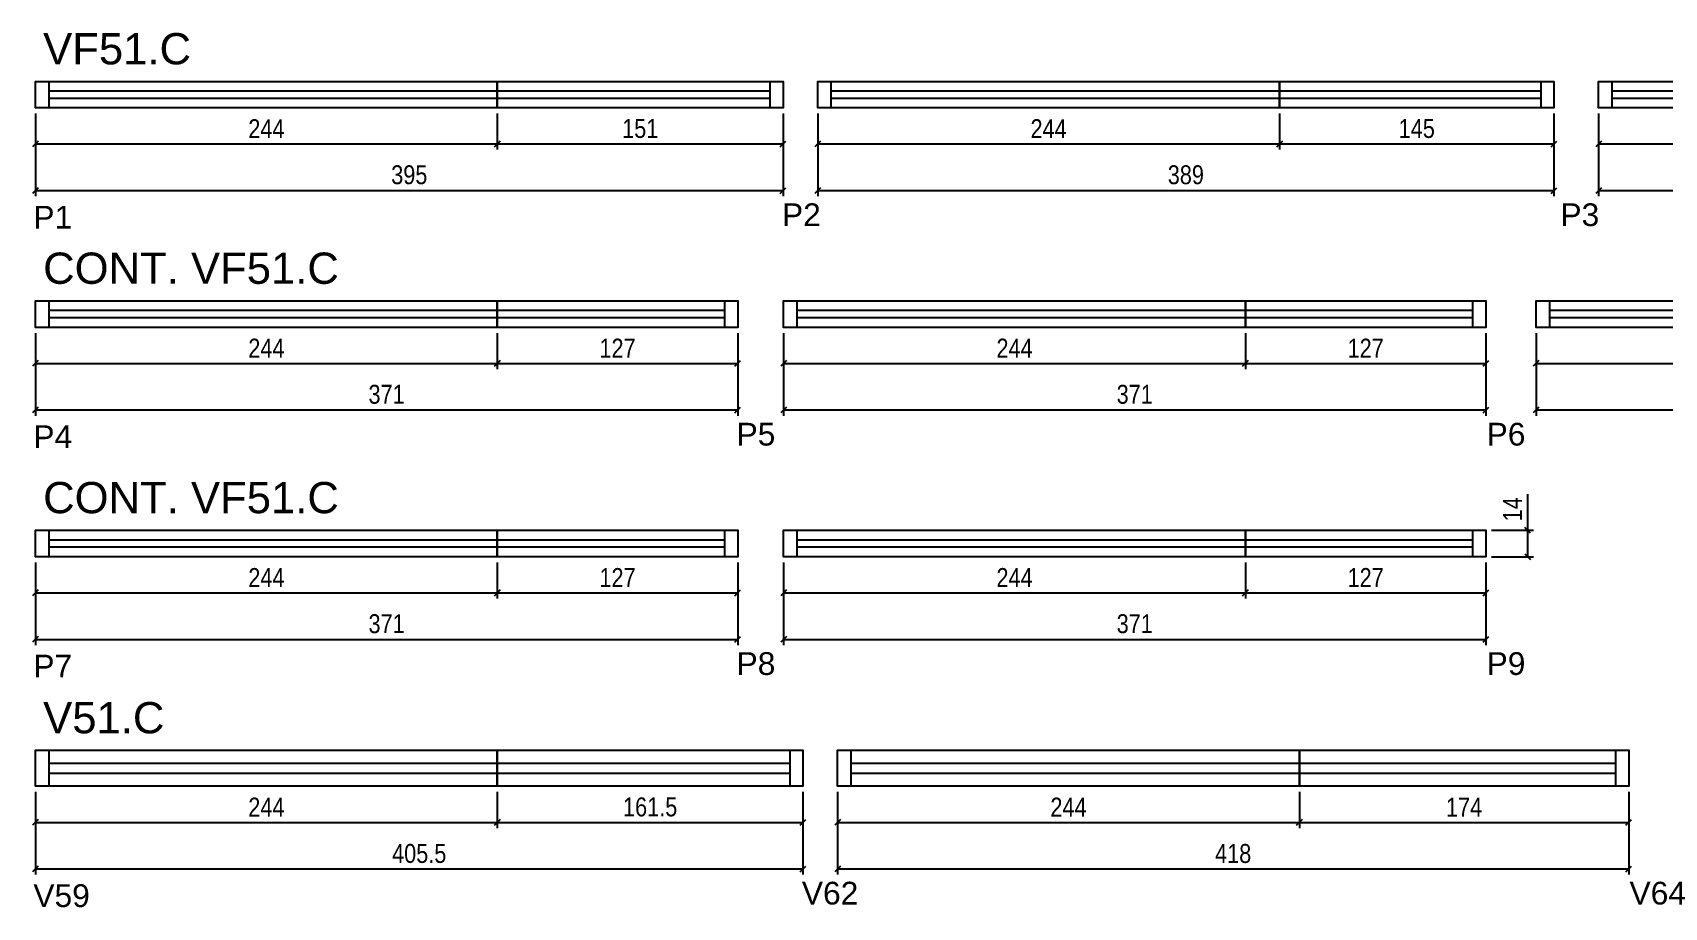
# Model space of a CAD drawing. Header units: millimetres. Extents: x 4052 to 5425, y -1423 to 2493.
# Drawn here: x 4082 to 4944, y 2031 to 2493 of the extents above; entities that cross this region are included whole.
import ezdxf

# ---------------------------------------------------------------- set-up
doc = ezdxf.new("R2010")
doc.units = ezdxf.units.MM
for name, color, linetype in [('5', 5, 'Continuous'), ('COTA', 241, 'Continuous'), ('NOMENCLATURA', 7, 'Continuous'), ('Painéis', 200, 'Continuous'), ('SARR_2.2x7', 40, 'Continuous'), ('SARR_EDITAR', 141, 'Continuous')]:
    doc.layers.add(name, color=color, linetype=linetype)
doc.styles.add('COTA TECNICA', font='techl___.ttf', dxfattribs={"height": 10})
doc.styles.add('COTA TECNICA-50', font='techl___.ttf', dxfattribs={"height": 10})
doc.styles.get("Standard").update_dxf_attribs({"font": 'arial.ttf'})
doc.dimstyles.new('COTA PAINEL-50', dxfattribs={"dimtxt": 10, "dimasz": 3, "dimexe": 3, "dimexo": 3, "dimgap": 3, "dimtad": 1, "dimdec": 1, "dimzin": 12, "dimdsep": 46, "dimtxsty": 'COTA TECNICA-50', "dimblk1": 'OBLIQUE', "dimblk2": 'OBLIQUE', "dimsah": 1, "dimcen": 0.9, "dimclrd": 4, "dimclre": 4, "dimclrt": 240, "dimadec": 1, "dimazin": 3, "dimtfac": 1, "dimtdec": 1, "dimtmove": 0, "dimatfit": 3, "dimfxl": 1, "dimtolj": 1, "dimtzin": 12, "dimarcsym": 0})
doc.dimstyles.new('PAINEL', dxfattribs={"dimtxt": 10, "dimasz": 3, "dimexe": 3, "dimexo": 3, "dimgap": 3, "dimtad": 1, "dimdec": 1, "dimzin": 12, "dimdsep": 46, "dimtxsty": 'COTA TECNICA', "dimblk1": 'OBLIQUE', "dimblk2": 'OBLIQUE', "dimsah": 1, "dimcen": 0.9, "dimclrd": 4, "dimclre": 4, "dimclrt": 240, "dimadec": 1, "dimazin": 3, "dimtfac": 1, "dimtdec": 1, "dimtmove": 0, "dimatfit": 3, "dimfxl": 1, "dimtolj": 1, "dimtzin": 12, "dimarcsym": 0})

# ---------------------------------------------------------------- blocks, each defined once
blk = doc.blocks.new('_Oblique')
at = {"color": 0, "linetype": 'ByBlock', "lineweight": -2}
blk.add_line((-0.5, -0.5), (0.5, 0.5), dxfattribs=at)
blk = doc.blocks.new('*D6')
at = {"layer": 'COTA', "color": 4, "linetype": 'ByBlock', "lineweight": -2, "transparency": 16777216}
for p, q in [((4083.81, 2449.86), (4083.81, 2430.81)), ((4327.81, 2449.86), (4327.81, 2430.81)), ((4083.81, 2433.81), (4327.81, 2433.81))]:
    blk.add_line(p, q, dxfattribs=at)
at = {"layer": 'Defpoints', "color": 0, "linetype": 'ByBlock', "transparency": 16777216}
for p in [(4083.81, 2452.86), (4327.81, 2452.86), (4327.81, 2433.81)]:
    blk.add_point(p, dxfattribs=at)
at = {"layer": 'COTA', "color": 4, "linetype": 'ByBlock', "lineweight": -2, "transparency": 16777216, "xscale": 3, "yscale": 3, "zscale": 3, "rotation": 180}
blk.add_blockref('_Oblique', (4083.81, 2433.81), dxfattribs=at)
at = {"layer": 'COTA', "color": 4, "linetype": 'ByBlock', "lineweight": -2, "transparency": 16777216, "xscale": 3, "yscale": 3, "zscale": 3}
blk.add_blockref('_Oblique', (4327.81, 2433.81), dxfattribs=at)
at = {"layer": 'COTA', "color": 240, "linetype": 'ByBlock', "transparency": 16777216, "insert": (4205.81, 2441.88), "char_height": 10, "attachment_point": 5, "style": 'COTA TECNICA-50'}
blk.add_mtext('\\A1;244', dxfattribs=at)
blk = doc.blocks.new('*D7')
at = {"layer": 'COTA', "color": 4, "linetype": 'ByBlock', "lineweight": -2, "transparency": 16777216}
for p, q in [((4327.81, 2449.86), (4327.81, 2430.81)), ((4478.81, 2449.86), (4478.81, 2430.81)), ((4327.81, 2433.81), (4478.81, 2433.81))]:
    blk.add_line(p, q, dxfattribs=at)
at = {"layer": 'Defpoints', "color": 0, "linetype": 'ByBlock', "transparency": 16777216}
for p in [(4327.81, 2452.86), (4478.81, 2452.86), (4478.81, 2433.81)]:
    blk.add_point(p, dxfattribs=at)
at = {"layer": 'COTA', "color": 4, "linetype": 'ByBlock', "lineweight": -2, "transparency": 16777216, "xscale": 3, "yscale": 3, "zscale": 3, "rotation": 180}
blk.add_blockref('_Oblique', (4327.81, 2433.81), dxfattribs=at)
at = {"layer": 'COTA', "color": 4, "linetype": 'ByBlock', "lineweight": -2, "transparency": 16777216, "xscale": 3, "yscale": 3, "zscale": 3}
blk.add_blockref('_Oblique', (4478.81, 2433.81), dxfattribs=at)
at = {"layer": 'COTA', "color": 240, "linetype": 'ByBlock', "transparency": 16777216, "insert": (4403.31, 2441.92), "char_height": 10, "attachment_point": 5, "style": 'COTA TECNICA-50'}
blk.add_mtext('\\A1;151', dxfattribs=at)
blk = doc.blocks.new('*D185')
at = {"layer": 'COTA', "color": 4, "lineweight": -2, "transparency": 16777216}
for p, q in [((4083.81, 2449.86), (4083.81, 2406.23)), ((4478.81, 2449.86), (4478.81, 2406.23)), ((4083.81, 2409.23), (4478.81, 2409.23))]:
    blk.add_line(p, q, dxfattribs=at)
at = {"layer": 'Defpoints', "color": 0, "transparency": 16777216}
for p in [(4083.81, 2452.86), (4478.81, 2452.86), (4478.81, 2409.23)]:
    blk.add_point(p, dxfattribs=at)
at = {"layer": 'COTA', "color": 4, "lineweight": -2, "transparency": 16777216, "xscale": 3, "yscale": 3, "zscale": 3, "rotation": 180}
blk.add_blockref('_Oblique', (4083.81, 2409.23), dxfattribs=at)
at = {"layer": 'COTA', "color": 4, "lineweight": -2, "transparency": 16777216, "xscale": 3, "yscale": 3, "zscale": 3}
blk.add_blockref('_Oblique', (4478.81, 2409.23), dxfattribs=at)
at = {"layer": 'COTA', "color": 240, "transparency": 16777216, "insert": (4281.31, 2417.48), "char_height": 10, "attachment_point": 5, "style": 'COTA TECNICA'}
blk.add_mtext('\\A1;395', dxfattribs=at)
blk = doc.blocks.new('*D8')
at = {"layer": 'COTA', "color": 4, "linetype": 'ByBlock', "lineweight": -2, "transparency": 16777216}
for p, q in [((4497.07, 2449.86), (4497.07, 2430.81)), ((4741.07, 2449.86), (4741.07, 2430.81)), ((4497.07, 2433.81), (4741.07, 2433.81))]:
    blk.add_line(p, q, dxfattribs=at)
at = {"layer": 'Defpoints', "color": 0, "linetype": 'ByBlock', "transparency": 16777216}
for p in [(4497.07, 2452.86), (4741.07, 2452.86), (4741.07, 2433.81)]:
    blk.add_point(p, dxfattribs=at)
at = {"layer": 'COTA', "color": 4, "linetype": 'ByBlock', "lineweight": -2, "transparency": 16777216, "xscale": 3, "yscale": 3, "zscale": 3, "rotation": 180}
blk.add_blockref('_Oblique', (4497.07, 2433.81), dxfattribs=at)
at = {"layer": 'COTA', "color": 4, "linetype": 'ByBlock', "lineweight": -2, "transparency": 16777216, "xscale": 3, "yscale": 3, "zscale": 3}
blk.add_blockref('_Oblique', (4741.07, 2433.81), dxfattribs=at)
at = {"layer": 'COTA', "color": 240, "linetype": 'ByBlock', "transparency": 16777216, "insert": (4619.07, 2441.88), "char_height": 10, "attachment_point": 5, "style": 'COTA TECNICA-50'}
blk.add_mtext('\\A1;244', dxfattribs=at)
blk = doc.blocks.new('*D9')
at = {"layer": 'COTA', "color": 4, "linetype": 'ByBlock', "lineweight": -2, "transparency": 16777216}
for p, q in [((4741.07, 2449.86), (4741.07, 2430.81)), ((4886.07, 2449.86), (4886.07, 2430.81)), ((4741.07, 2433.81), (4886.07, 2433.81))]:
    blk.add_line(p, q, dxfattribs=at)
at = {"layer": 'Defpoints', "color": 0, "linetype": 'ByBlock', "transparency": 16777216}
for p in [(4741.07, 2452.86), (4886.07, 2452.86), (4886.07, 2433.81)]:
    blk.add_point(p, dxfattribs=at)
at = {"layer": 'COTA', "color": 4, "linetype": 'ByBlock', "lineweight": -2, "transparency": 16777216, "xscale": 3, "yscale": 3, "zscale": 3, "rotation": 180}
blk.add_blockref('_Oblique', (4741.07, 2433.81), dxfattribs=at)
at = {"layer": 'COTA', "color": 4, "linetype": 'ByBlock', "lineweight": -2, "transparency": 16777216, "xscale": 3, "yscale": 3, "zscale": 3}
blk.add_blockref('_Oblique', (4886.07, 2433.81), dxfattribs=at)
at = {"layer": 'COTA', "color": 240, "linetype": 'ByBlock', "transparency": 16777216, "insert": (4813.57, 2441.92), "char_height": 10, "attachment_point": 5, "style": 'COTA TECNICA-50'}
blk.add_mtext('\\A1;145', dxfattribs=at)
blk = doc.blocks.new('*D186')
at = {"layer": 'COTA', "color": 4, "lineweight": -2, "transparency": 16777216}
for p, q in [((4497.07, 2449.86), (4497.07, 2406.23)), ((4886.07, 2449.86), (4886.07, 2406.23)), ((4497.07, 2409.23), (4886.07, 2409.23))]:
    blk.add_line(p, q, dxfattribs=at)
at = {"layer": 'Defpoints', "color": 0, "transparency": 16777216}
for p in [(4497.07, 2452.86), (4886.07, 2452.86), (4886.07, 2409.23)]:
    blk.add_point(p, dxfattribs=at)
at = {"layer": 'COTA', "color": 4, "lineweight": -2, "transparency": 16777216, "xscale": 3, "yscale": 3, "zscale": 3, "rotation": 180}
blk.add_blockref('_Oblique', (4497.07, 2409.23), dxfattribs=at)
at = {"layer": 'COTA', "color": 4, "lineweight": -2, "transparency": 16777216, "xscale": 3, "yscale": 3, "zscale": 3}
blk.add_blockref('_Oblique', (4886.07, 2409.23), dxfattribs=at)
at = {"layer": 'COTA', "color": 240, "transparency": 16777216, "insert": (4691.57, 2417.48), "char_height": 10, "attachment_point": 5, "style": 'COTA TECNICA'}
blk.add_mtext('\\A1;389', dxfattribs=at)
blk = doc.blocks.new('*D10')
at = {"layer": 'COTA', "color": 4, "linetype": 'ByBlock', "lineweight": -2, "transparency": 16777216}
for p, q in [((4909.62, 2449.86), (4909.62, 2430.81)), ((5153.62, 2449.86), (5153.62, 2430.81)), ((4909.62, 2433.81), (5153.62, 2433.81))]:
    blk.add_line(p, q, dxfattribs=at)
at = {"layer": 'Defpoints', "color": 0, "linetype": 'ByBlock', "transparency": 16777216}
for p in [(4909.62, 2452.86), (5153.62, 2452.86), (5153.62, 2433.81)]:
    blk.add_point(p, dxfattribs=at)
at = {"layer": 'COTA', "color": 4, "linetype": 'ByBlock', "lineweight": -2, "transparency": 16777216, "xscale": 3, "yscale": 3, "zscale": 3, "rotation": 180}
blk.add_blockref('_Oblique', (4909.62, 2433.81), dxfattribs=at)
at = {"layer": 'COTA', "color": 4, "linetype": 'ByBlock', "lineweight": -2, "transparency": 16777216, "xscale": 3, "yscale": 3, "zscale": 3}
blk.add_blockref('_Oblique', (5153.62, 2433.81), dxfattribs=at)
at = {"layer": 'COTA', "color": 240, "linetype": 'ByBlock', "transparency": 16777216, "insert": (5031.62, 2441.88), "char_height": 10, "attachment_point": 5, "style": 'COTA TECNICA-50'}
blk.add_mtext('\\A1;244', dxfattribs=at)
blk = doc.blocks.new('*D187')
at = {"layer": 'COTA', "color": 4, "lineweight": -2, "transparency": 16777216}
for p, q in [((4909.62, 2449.86), (4909.62, 2406.23)), ((5280.62, 2449.86), (5280.62, 2406.23)), ((4909.62, 2409.23), (5280.62, 2409.23))]:
    blk.add_line(p, q, dxfattribs=at)
at = {"layer": 'Defpoints', "color": 0, "transparency": 16777216}
for p in [(4909.62, 2452.86), (5280.62, 2452.86), (5280.62, 2409.23)]:
    blk.add_point(p, dxfattribs=at)
at = {"layer": 'COTA', "color": 4, "lineweight": -2, "transparency": 16777216, "xscale": 3, "yscale": 3, "zscale": 3, "rotation": 180}
blk.add_blockref('_Oblique', (4909.62, 2409.23), dxfattribs=at)
at = {"layer": 'COTA', "color": 4, "lineweight": -2, "transparency": 16777216, "xscale": 3, "yscale": 3, "zscale": 3}
blk.add_blockref('_Oblique', (5280.62, 2409.23), dxfattribs=at)
at = {"layer": 'COTA', "color": 240, "transparency": 16777216, "insert": (5095.12, 2417.45), "char_height": 10, "attachment_point": 5, "style": 'COTA TECNICA'}
blk.add_mtext('\\A1;371', dxfattribs=at)
blk = doc.blocks.new('*D12')
at = {"layer": 'COTA', "color": 4, "linetype": 'ByBlock', "lineweight": -2, "transparency": 16777216}
for p, q in [((4083.81, 2333.98), (4083.81, 2314.93)), ((4327.81, 2333.98), (4327.81, 2314.93)), ((4083.81, 2317.93), (4327.81, 2317.93))]:
    blk.add_line(p, q, dxfattribs=at)
at = {"layer": 'Defpoints', "color": 0, "linetype": 'ByBlock', "transparency": 16777216}
for p in [(4083.81, 2336.98), (4327.81, 2336.98), (4327.81, 2317.93)]:
    blk.add_point(p, dxfattribs=at)
at = {"layer": 'COTA', "color": 4, "linetype": 'ByBlock', "lineweight": -2, "transparency": 16777216, "xscale": 3, "yscale": 3, "zscale": 3, "rotation": 180}
blk.add_blockref('_Oblique', (4083.81, 2317.93), dxfattribs=at)
at = {"layer": 'COTA', "color": 4, "linetype": 'ByBlock', "lineweight": -2, "transparency": 16777216, "xscale": 3, "yscale": 3, "zscale": 3}
blk.add_blockref('_Oblique', (4327.81, 2317.93), dxfattribs=at)
at = {"layer": 'COTA', "color": 240, "linetype": 'ByBlock', "transparency": 16777216, "insert": (4205.81, 2326), "char_height": 10, "attachment_point": 5, "style": 'COTA TECNICA-50'}
blk.add_mtext('\\A1;244', dxfattribs=at)
blk = doc.blocks.new('*D13')
at = {"layer": 'COTA', "color": 4, "linetype": 'ByBlock', "lineweight": -2, "transparency": 16777216}
for p, q in [((4327.81, 2333.98), (4327.81, 2314.93)), ((4454.81, 2333.98), (4454.81, 2314.93)), ((4327.81, 2317.93), (4454.81, 2317.93))]:
    blk.add_line(p, q, dxfattribs=at)
at = {"layer": 'Defpoints', "color": 0, "linetype": 'ByBlock', "transparency": 16777216}
for p in [(4327.81, 2336.98), (4454.81, 2336.98), (4454.81, 2317.93)]:
    blk.add_point(p, dxfattribs=at)
at = {"layer": 'COTA', "color": 4, "linetype": 'ByBlock', "lineweight": -2, "transparency": 16777216, "xscale": 3, "yscale": 3, "zscale": 3, "rotation": 180}
blk.add_blockref('_Oblique', (4327.81, 2317.93), dxfattribs=at)
at = {"layer": 'COTA', "color": 4, "linetype": 'ByBlock', "lineweight": -2, "transparency": 16777216, "xscale": 3, "yscale": 3, "zscale": 3}
blk.add_blockref('_Oblique', (4454.81, 2317.93), dxfattribs=at)
at = {"layer": 'COTA', "color": 240, "linetype": 'ByBlock', "transparency": 16777216, "insert": (4391.31, 2326), "char_height": 10, "attachment_point": 5, "style": 'COTA TECNICA-50'}
blk.add_mtext('\\A1;127', dxfattribs=at)
blk = doc.blocks.new('*D189')
at = {"layer": 'COTA', "color": 4, "lineweight": -2, "transparency": 16777216}
for p, q in [((4083.81, 2333.98), (4083.81, 2290.35)), ((4454.81, 2333.98), (4454.81, 2290.35)), ((4083.81, 2293.35), (4454.81, 2293.35))]:
    blk.add_line(p, q, dxfattribs=at)
at = {"layer": 'Defpoints', "color": 0, "transparency": 16777216}
for p in [(4083.81, 2336.98), (4454.81, 2336.98), (4454.81, 2293.35)]:
    blk.add_point(p, dxfattribs=at)
at = {"layer": 'COTA', "color": 4, "lineweight": -2, "transparency": 16777216, "xscale": 3, "yscale": 3, "zscale": 3, "rotation": 180}
blk.add_blockref('_Oblique', (4083.81, 2293.35), dxfattribs=at)
at = {"layer": 'COTA', "color": 4, "lineweight": -2, "transparency": 16777216, "xscale": 3, "yscale": 3, "zscale": 3}
blk.add_blockref('_Oblique', (4454.81, 2293.35), dxfattribs=at)
at = {"layer": 'COTA', "color": 240, "transparency": 16777216, "insert": (4269.31, 2301.57), "char_height": 10, "attachment_point": 5, "style": 'COTA TECNICA'}
blk.add_mtext('\\A1;371', dxfattribs=at)
blk = doc.blocks.new('*D14')
at = {"layer": 'COTA', "color": 4, "linetype": 'ByBlock', "lineweight": -2, "transparency": 16777216}
for p, q in [((4479.07, 2333.98), (4479.07, 2314.93)), ((4723.07, 2333.98), (4723.07, 2314.93)), ((4479.07, 2317.93), (4723.07, 2317.93))]:
    blk.add_line(p, q, dxfattribs=at)
at = {"layer": 'Defpoints', "color": 0, "linetype": 'ByBlock', "transparency": 16777216}
for p in [(4479.07, 2336.98), (4723.07, 2336.98), (4723.07, 2317.93)]:
    blk.add_point(p, dxfattribs=at)
at = {"layer": 'COTA', "color": 4, "linetype": 'ByBlock', "lineweight": -2, "transparency": 16777216, "xscale": 3, "yscale": 3, "zscale": 3, "rotation": 180}
blk.add_blockref('_Oblique', (4479.07, 2317.93), dxfattribs=at)
at = {"layer": 'COTA', "color": 4, "linetype": 'ByBlock', "lineweight": -2, "transparency": 16777216, "xscale": 3, "yscale": 3, "zscale": 3}
blk.add_blockref('_Oblique', (4723.07, 2317.93), dxfattribs=at)
at = {"layer": 'COTA', "color": 240, "linetype": 'ByBlock', "transparency": 16777216, "insert": (4601.07, 2326), "char_height": 10, "attachment_point": 5, "style": 'COTA TECNICA-50'}
blk.add_mtext('\\A1;244', dxfattribs=at)
blk = doc.blocks.new('*D15')
at = {"layer": 'COTA', "color": 4, "linetype": 'ByBlock', "lineweight": -2, "transparency": 16777216}
for p, q in [((4723.07, 2333.98), (4723.07, 2314.93)), ((4850.07, 2333.98), (4850.07, 2314.93)), ((4723.07, 2317.93), (4850.07, 2317.93))]:
    blk.add_line(p, q, dxfattribs=at)
at = {"layer": 'Defpoints', "color": 0, "linetype": 'ByBlock', "transparency": 16777216}
for p in [(4723.07, 2336.98), (4850.07, 2336.98), (4850.07, 2317.93)]:
    blk.add_point(p, dxfattribs=at)
at = {"layer": 'COTA', "color": 4, "linetype": 'ByBlock', "lineweight": -2, "transparency": 16777216, "xscale": 3, "yscale": 3, "zscale": 3, "rotation": 180}
blk.add_blockref('_Oblique', (4723.07, 2317.93), dxfattribs=at)
at = {"layer": 'COTA', "color": 4, "linetype": 'ByBlock', "lineweight": -2, "transparency": 16777216, "xscale": 3, "yscale": 3, "zscale": 3}
blk.add_blockref('_Oblique', (4850.07, 2317.93), dxfattribs=at)
at = {"layer": 'COTA', "color": 240, "linetype": 'ByBlock', "transparency": 16777216, "insert": (4786.57, 2326), "char_height": 10, "attachment_point": 5, "style": 'COTA TECNICA-50'}
blk.add_mtext('\\A1;127', dxfattribs=at)
blk = doc.blocks.new('*D190')
at = {"layer": 'COTA', "color": 4, "lineweight": -2, "transparency": 16777216}
for p, q in [((4479.07, 2333.98), (4479.07, 2290.35)), ((4850.07, 2333.98), (4850.07, 2290.35)), ((4479.07, 2293.35), (4850.07, 2293.35))]:
    blk.add_line(p, q, dxfattribs=at)
at = {"layer": 'Defpoints', "color": 0, "transparency": 16777216}
for p in [(4479.07, 2336.98), (4850.07, 2336.98), (4850.07, 2293.35)]:
    blk.add_point(p, dxfattribs=at)
at = {"layer": 'COTA', "color": 4, "lineweight": -2, "transparency": 16777216, "xscale": 3, "yscale": 3, "zscale": 3, "rotation": 180}
blk.add_blockref('_Oblique', (4479.07, 2293.35), dxfattribs=at)
at = {"layer": 'COTA', "color": 4, "lineweight": -2, "transparency": 16777216, "xscale": 3, "yscale": 3, "zscale": 3}
blk.add_blockref('_Oblique', (4850.07, 2293.35), dxfattribs=at)
at = {"layer": 'COTA', "color": 240, "transparency": 16777216, "insert": (4664.57, 2301.57), "char_height": 10, "attachment_point": 5, "style": 'COTA TECNICA'}
blk.add_mtext('\\A1;371', dxfattribs=at)
blk = doc.blocks.new('*D16')
at = {"layer": 'COTA', "color": 4, "linetype": 'ByBlock', "lineweight": -2, "transparency": 16777216}
for p, q in [((4876.62, 2333.98), (4876.62, 2314.93)), ((5120.62, 2333.98), (5120.62, 2314.93)), ((4876.62, 2317.93), (5120.62, 2317.93))]:
    blk.add_line(p, q, dxfattribs=at)
at = {"layer": 'Defpoints', "color": 0, "linetype": 'ByBlock', "transparency": 16777216}
for p in [(4876.62, 2336.98), (5120.62, 2336.98), (5120.62, 2317.93)]:
    blk.add_point(p, dxfattribs=at)
at = {"layer": 'COTA', "color": 4, "linetype": 'ByBlock', "lineweight": -2, "transparency": 16777216, "xscale": 3, "yscale": 3, "zscale": 3, "rotation": 180}
blk.add_blockref('_Oblique', (4876.62, 2317.93), dxfattribs=at)
at = {"layer": 'COTA', "color": 4, "linetype": 'ByBlock', "lineweight": -2, "transparency": 16777216, "xscale": 3, "yscale": 3, "zscale": 3}
blk.add_blockref('_Oblique', (5120.62, 2317.93), dxfattribs=at)
at = {"layer": 'COTA', "color": 240, "linetype": 'ByBlock', "transparency": 16777216, "insert": (4998.62, 2326), "char_height": 10, "attachment_point": 5, "style": 'COTA TECNICA-50'}
blk.add_mtext('\\A1;244', dxfattribs=at)
blk = doc.blocks.new('*D191')
at = {"layer": 'COTA', "color": 4, "lineweight": -2, "transparency": 16777216}
for p, q in [((4876.62, 2333.98), (4876.62, 2290.35)), ((5247.62, 2333.98), (5247.62, 2290.35)), ((4876.62, 2293.35), (5247.62, 2293.35))]:
    blk.add_line(p, q, dxfattribs=at)
at = {"layer": 'Defpoints', "color": 0, "transparency": 16777216}
for p in [(4876.62, 2336.98), (5247.62, 2336.98), (5247.62, 2293.35)]:
    blk.add_point(p, dxfattribs=at)
at = {"layer": 'COTA', "color": 4, "lineweight": -2, "transparency": 16777216, "xscale": 3, "yscale": 3, "zscale": 3, "rotation": 180}
blk.add_blockref('_Oblique', (4876.62, 2293.35), dxfattribs=at)
at = {"layer": 'COTA', "color": 4, "lineweight": -2, "transparency": 16777216, "xscale": 3, "yscale": 3, "zscale": 3}
blk.add_blockref('_Oblique', (5247.62, 2293.35), dxfattribs=at)
at = {"layer": 'COTA', "color": 240, "transparency": 16777216, "insert": (5062.12, 2301.57), "char_height": 10, "attachment_point": 5, "style": 'COTA TECNICA'}
blk.add_mtext('\\A1;371', dxfattribs=at)
blk = doc.blocks.new('*D18')
at = {"layer": 'COTA', "color": 4, "linetype": 'ByBlock', "lineweight": -2, "transparency": 16777216}
for p, q in [((4083.81, 2091.65), (4083.81, 2072.6)), ((4327.81, 2091.65), (4327.81, 2072.6)), ((4083.81, 2075.6), (4327.81, 2075.6))]:
    blk.add_line(p, q, dxfattribs=at)
at = {"layer": 'Defpoints', "color": 0, "linetype": 'ByBlock', "transparency": 16777216}
for p in [(4083.81, 2094.65), (4327.81, 2094.65), (4327.81, 2075.6)]:
    blk.add_point(p, dxfattribs=at)
at = {"layer": 'COTA', "color": 4, "linetype": 'ByBlock', "lineweight": -2, "transparency": 16777216, "xscale": 3, "yscale": 3, "zscale": 3, "rotation": 180}
blk.add_blockref('_Oblique', (4083.81, 2075.6), dxfattribs=at)
at = {"layer": 'COTA', "color": 4, "linetype": 'ByBlock', "lineweight": -2, "transparency": 16777216, "xscale": 3, "yscale": 3, "zscale": 3}
blk.add_blockref('_Oblique', (4327.81, 2075.6), dxfattribs=at)
at = {"layer": 'COTA', "color": 240, "linetype": 'ByBlock', "transparency": 16777216, "insert": (4205.81, 2083.67), "char_height": 10, "attachment_point": 5, "style": 'COTA TECNICA-50'}
blk.add_mtext('\\A1;244', dxfattribs=at)
blk = doc.blocks.new('*D19')
at = {"layer": 'COTA', "color": 4, "linetype": 'ByBlock', "lineweight": -2, "transparency": 16777216}
for p, q in [((4327.81, 2091.65), (4327.81, 2072.6)), ((4489.31, 2091.65), (4489.31, 2072.6)), ((4327.81, 2075.6), (4489.31, 2075.6))]:
    blk.add_line(p, q, dxfattribs=at)
at = {"layer": 'Defpoints', "color": 0, "linetype": 'ByBlock', "transparency": 16777216}
for p in [(4327.81, 2094.65), (4489.31, 2094.65), (4489.31, 2075.6)]:
    blk.add_point(p, dxfattribs=at)
at = {"layer": 'COTA', "color": 4, "linetype": 'ByBlock', "lineweight": -2, "transparency": 16777216, "xscale": 3, "yscale": 3, "zscale": 3, "rotation": 180}
blk.add_blockref('_Oblique', (4327.81, 2075.6), dxfattribs=at)
at = {"layer": 'COTA', "color": 4, "linetype": 'ByBlock', "lineweight": -2, "transparency": 16777216, "xscale": 3, "yscale": 3, "zscale": 3}
blk.add_blockref('_Oblique', (4489.31, 2075.6), dxfattribs=at)
at = {"layer": 'COTA', "color": 240, "linetype": 'ByBlock', "transparency": 16777216, "insert": (4408.56, 2083.71), "char_height": 10, "attachment_point": 5, "style": 'COTA TECNICA-50'}
blk.add_mtext('\\A1;161.5', dxfattribs=at)
blk = doc.blocks.new('*D193')
at = {"layer": 'COTA', "color": 4, "lineweight": -2, "transparency": 16777216}
for p, q in [((4083.81, 2091.65), (4083.81, 2048.02)), ((4489.31, 2091.65), (4489.31, 2048.02)), ((4083.81, 2051.02), (4489.31, 2051.02))]:
    blk.add_line(p, q, dxfattribs=at)
at = {"layer": 'Defpoints', "color": 0, "transparency": 16777216}
for p in [(4083.81, 2094.65), (4489.31, 2094.65), (4489.31, 2051.02)]:
    blk.add_point(p, dxfattribs=at)
at = {"layer": 'COTA', "color": 4, "lineweight": -2, "transparency": 16777216, "xscale": 3, "yscale": 3, "zscale": 3, "rotation": 180}
blk.add_blockref('_Oblique', (4083.81, 2051.02), dxfattribs=at)
at = {"layer": 'COTA', "color": 4, "lineweight": -2, "transparency": 16777216, "xscale": 3, "yscale": 3, "zscale": 3}
blk.add_blockref('_Oblique', (4489.31, 2051.02), dxfattribs=at)
at = {"layer": 'COTA', "color": 240, "transparency": 16777216, "insert": (4286.56, 2059.13), "char_height": 10, "attachment_point": 5, "style": 'COTA TECNICA'}
blk.add_mtext('\\A1;405.5', dxfattribs=at)
blk = doc.blocks.new('*D20')
at = {"layer": 'COTA', "color": 4, "linetype": 'ByBlock', "lineweight": -2, "transparency": 16777216}
for p, q in [((4507.57, 2091.65), (4507.57, 2072.6)), ((4751.57, 2091.65), (4751.57, 2072.6)), ((4507.57, 2075.6), (4751.57, 2075.6))]:
    blk.add_line(p, q, dxfattribs=at)
at = {"layer": 'Defpoints', "color": 0, "linetype": 'ByBlock', "transparency": 16777216}
for p in [(4507.57, 2094.65), (4751.57, 2094.65), (4751.57, 2075.6)]:
    blk.add_point(p, dxfattribs=at)
at = {"layer": 'COTA', "color": 4, "linetype": 'ByBlock', "lineweight": -2, "transparency": 16777216, "xscale": 3, "yscale": 3, "zscale": 3, "rotation": 180}
blk.add_blockref('_Oblique', (4507.57, 2075.6), dxfattribs=at)
at = {"layer": 'COTA', "color": 4, "linetype": 'ByBlock', "lineweight": -2, "transparency": 16777216, "xscale": 3, "yscale": 3, "zscale": 3}
blk.add_blockref('_Oblique', (4751.57, 2075.6), dxfattribs=at)
at = {"layer": 'COTA', "color": 240, "linetype": 'ByBlock', "transparency": 16777216, "insert": (4629.57, 2083.67), "char_height": 10, "attachment_point": 5, "style": 'COTA TECNICA-50'}
blk.add_mtext('\\A1;244', dxfattribs=at)
blk = doc.blocks.new('*D21')
at = {"layer": 'COTA', "color": 4, "linetype": 'ByBlock', "lineweight": -2, "transparency": 16777216}
for p, q in [((4751.57, 2091.65), (4751.57, 2072.6)), ((4925.57, 2091.65), (4925.57, 2072.6)), ((4751.57, 2075.6), (4925.57, 2075.6))]:
    blk.add_line(p, q, dxfattribs=at)
at = {"layer": 'Defpoints', "color": 0, "linetype": 'ByBlock', "transparency": 16777216}
for p in [(4751.57, 2094.65), (4925.57, 2094.65), (4925.57, 2075.6)]:
    blk.add_point(p, dxfattribs=at)
at = {"layer": 'COTA', "color": 4, "linetype": 'ByBlock', "lineweight": -2, "transparency": 16777216, "xscale": 3, "yscale": 3, "zscale": 3, "rotation": 180}
blk.add_blockref('_Oblique', (4751.57, 2075.6), dxfattribs=at)
at = {"layer": 'COTA', "color": 4, "linetype": 'ByBlock', "lineweight": -2, "transparency": 16777216, "xscale": 3, "yscale": 3, "zscale": 3}
blk.add_blockref('_Oblique', (4925.57, 2075.6), dxfattribs=at)
at = {"layer": 'COTA', "color": 240, "linetype": 'ByBlock', "transparency": 16777216, "insert": (4838.57, 2083.67), "char_height": 10, "attachment_point": 5, "style": 'COTA TECNICA-50'}
blk.add_mtext('\\A1;174', dxfattribs=at)
blk = doc.blocks.new('*D194')
at = {"layer": 'COTA', "color": 4, "lineweight": -2, "transparency": 16777216}
for p, q in [((4507.57, 2091.65), (4507.57, 2048.02)), ((4925.57, 2091.65), (4925.57, 2048.02)), ((4507.57, 2051.02), (4925.57, 2051.02))]:
    blk.add_line(p, q, dxfattribs=at)
at = {"layer": 'Defpoints', "color": 0, "transparency": 16777216}
for p in [(4507.57, 2094.65), (4925.57, 2094.65), (4925.57, 2051.02)]:
    blk.add_point(p, dxfattribs=at)
at = {"layer": 'COTA', "color": 4, "lineweight": -2, "transparency": 16777216, "xscale": 3, "yscale": 3, "zscale": 3, "rotation": 180}
blk.add_blockref('_Oblique', (4507.57, 2051.02), dxfattribs=at)
at = {"layer": 'COTA', "color": 4, "lineweight": -2, "transparency": 16777216, "xscale": 3, "yscale": 3, "zscale": 3}
blk.add_blockref('_Oblique', (4925.57, 2051.02), dxfattribs=at)
at = {"layer": 'COTA', "color": 240, "transparency": 16777216, "insert": (4716.57, 2059.11), "char_height": 10, "attachment_point": 5, "style": 'COTA TECNICA'}
blk.add_mtext('\\A1;418', dxfattribs=at)
blk = doc.blocks.new('*D30')
at = {"layer": 'COTA', "color": 4, "linetype": 'ByBlock', "lineweight": -2, "transparency": 16777216}
for p, q in [((4083.81, 2212.86), (4083.81, 2193.81)), ((4327.81, 2212.86), (4327.81, 2193.81)), ((4083.81, 2196.81), (4327.81, 2196.81))]:
    blk.add_line(p, q, dxfattribs=at)
at = {"layer": 'Defpoints', "color": 0, "linetype": 'ByBlock', "transparency": 16777216}
for p in [(4083.81, 2215.86), (4327.81, 2215.86), (4327.81, 2196.81)]:
    blk.add_point(p, dxfattribs=at)
at = {"layer": 'COTA', "color": 4, "linetype": 'ByBlock', "lineweight": -2, "transparency": 16777216, "xscale": 3, "yscale": 3, "zscale": 3, "rotation": 180}
blk.add_blockref('_Oblique', (4083.81, 2196.81), dxfattribs=at)
at = {"layer": 'COTA', "color": 4, "linetype": 'ByBlock', "lineweight": -2, "transparency": 16777216, "xscale": 3, "yscale": 3, "zscale": 3}
blk.add_blockref('_Oblique', (4327.81, 2196.81), dxfattribs=at)
at = {"layer": 'COTA', "color": 240, "linetype": 'ByBlock', "transparency": 16777216, "insert": (4205.81, 2204.88), "char_height": 10, "attachment_point": 5, "style": 'COTA TECNICA-50'}
blk.add_mtext('\\A1;244', dxfattribs=at)
blk = doc.blocks.new('*D31')
at = {"layer": 'COTA', "color": 4, "linetype": 'ByBlock', "lineweight": -2, "transparency": 16777216}
for p, q in [((4327.81, 2212.86), (4327.81, 2193.81)), ((4454.81, 2212.86), (4454.81, 2193.81)), ((4327.81, 2196.81), (4454.81, 2196.81))]:
    blk.add_line(p, q, dxfattribs=at)
at = {"layer": 'Defpoints', "color": 0, "linetype": 'ByBlock', "transparency": 16777216}
for p in [(4327.81, 2215.86), (4454.81, 2215.86), (4454.81, 2196.81)]:
    blk.add_point(p, dxfattribs=at)
at = {"layer": 'COTA', "color": 4, "linetype": 'ByBlock', "lineweight": -2, "transparency": 16777216, "xscale": 3, "yscale": 3, "zscale": 3, "rotation": 180}
blk.add_blockref('_Oblique', (4327.81, 2196.81), dxfattribs=at)
at = {"layer": 'COTA', "color": 4, "linetype": 'ByBlock', "lineweight": -2, "transparency": 16777216, "xscale": 3, "yscale": 3, "zscale": 3}
blk.add_blockref('_Oblique', (4454.81, 2196.81), dxfattribs=at)
at = {"layer": 'COTA', "color": 240, "linetype": 'ByBlock', "transparency": 16777216, "insert": (4391.31, 2204.88), "char_height": 10, "attachment_point": 5, "style": 'COTA TECNICA-50'}
blk.add_mtext('\\A1;127', dxfattribs=at)
blk = doc.blocks.new('*D201')
at = {"layer": 'COTA', "color": 4, "lineweight": -2, "transparency": 16777216}
for p, q in [((4083.81, 2212.86), (4083.81, 2169.23)), ((4454.81, 2212.86), (4454.81, 2169.23)), ((4083.81, 2172.23), (4454.81, 2172.23))]:
    blk.add_line(p, q, dxfattribs=at)
at = {"layer": 'Defpoints', "color": 0, "transparency": 16777216}
for p in [(4083.81, 2215.86), (4454.81, 2215.86), (4454.81, 2172.23)]:
    blk.add_point(p, dxfattribs=at)
at = {"layer": 'COTA', "color": 4, "lineweight": -2, "transparency": 16777216, "xscale": 3, "yscale": 3, "zscale": 3, "rotation": 180}
blk.add_blockref('_Oblique', (4083.81, 2172.23), dxfattribs=at)
at = {"layer": 'COTA', "color": 4, "lineweight": -2, "transparency": 16777216, "xscale": 3, "yscale": 3, "zscale": 3}
blk.add_blockref('_Oblique', (4454.81, 2172.23), dxfattribs=at)
at = {"layer": 'COTA', "color": 240, "transparency": 16777216, "insert": (4269.31, 2180.45), "char_height": 10, "attachment_point": 5, "style": 'COTA TECNICA'}
blk.add_mtext('\\A1;371', dxfattribs=at)
blk = doc.blocks.new('*D32')
at = {"layer": 'COTA', "color": 4, "linetype": 'ByBlock', "lineweight": -2, "transparency": 16777216}
for p, q in [((4479.07, 2212.86), (4479.07, 2193.81)), ((4723.07, 2212.86), (4723.07, 2193.81)), ((4479.07, 2196.81), (4723.07, 2196.81))]:
    blk.add_line(p, q, dxfattribs=at)
at = {"layer": 'Defpoints', "color": 0, "linetype": 'ByBlock', "transparency": 16777216}
for p in [(4479.07, 2215.86), (4723.07, 2215.86), (4723.07, 2196.81)]:
    blk.add_point(p, dxfattribs=at)
at = {"layer": 'COTA', "color": 4, "linetype": 'ByBlock', "lineweight": -2, "transparency": 16777216, "xscale": 3, "yscale": 3, "zscale": 3, "rotation": 180}
blk.add_blockref('_Oblique', (4479.07, 2196.81), dxfattribs=at)
at = {"layer": 'COTA', "color": 4, "linetype": 'ByBlock', "lineweight": -2, "transparency": 16777216, "xscale": 3, "yscale": 3, "zscale": 3}
blk.add_blockref('_Oblique', (4723.07, 2196.81), dxfattribs=at)
at = {"layer": 'COTA', "color": 240, "linetype": 'ByBlock', "transparency": 16777216, "insert": (4601.07, 2204.88), "char_height": 10, "attachment_point": 5, "style": 'COTA TECNICA-50'}
blk.add_mtext('\\A1;244', dxfattribs=at)
blk = doc.blocks.new('*D33')
at = {"layer": 'COTA', "color": 4, "linetype": 'ByBlock', "lineweight": -2, "transparency": 16777216}
for p, q in [((4723.07, 2212.86), (4723.07, 2193.81)), ((4850.07, 2212.86), (4850.07, 2193.81)), ((4723.07, 2196.81), (4850.07, 2196.81))]:
    blk.add_line(p, q, dxfattribs=at)
at = {"layer": 'Defpoints', "color": 0, "linetype": 'ByBlock', "transparency": 16777216}
for p in [(4723.07, 2215.86), (4850.07, 2215.86), (4850.07, 2196.81)]:
    blk.add_point(p, dxfattribs=at)
at = {"layer": 'COTA', "color": 4, "linetype": 'ByBlock', "lineweight": -2, "transparency": 16777216, "xscale": 3, "yscale": 3, "zscale": 3, "rotation": 180}
blk.add_blockref('_Oblique', (4723.07, 2196.81), dxfattribs=at)
at = {"layer": 'COTA', "color": 4, "linetype": 'ByBlock', "lineweight": -2, "transparency": 16777216, "xscale": 3, "yscale": 3, "zscale": 3}
blk.add_blockref('_Oblique', (4850.07, 2196.81), dxfattribs=at)
at = {"layer": 'COTA', "color": 240, "linetype": 'ByBlock', "transparency": 16777216, "insert": (4786.57, 2204.88), "char_height": 10, "attachment_point": 5, "style": 'COTA TECNICA-50'}
blk.add_mtext('\\A1;127', dxfattribs=at)
blk = doc.blocks.new('*D202')
at = {"layer": 'COTA', "color": 4, "lineweight": -2, "transparency": 16777216}
for p, q in [((4479.07, 2212.86), (4479.07, 2169.23)), ((4850.07, 2212.86), (4850.07, 2169.23)), ((4479.07, 2172.23), (4850.07, 2172.23))]:
    blk.add_line(p, q, dxfattribs=at)
at = {"layer": 'Defpoints', "color": 0, "transparency": 16777216}
for p in [(4479.07, 2215.86), (4850.07, 2215.86), (4850.07, 2172.23)]:
    blk.add_point(p, dxfattribs=at)
at = {"layer": 'COTA', "color": 4, "lineweight": -2, "transparency": 16777216, "xscale": 3, "yscale": 3, "zscale": 3, "rotation": 180}
blk.add_blockref('_Oblique', (4479.07, 2172.23), dxfattribs=at)
at = {"layer": 'COTA', "color": 4, "lineweight": -2, "transparency": 16777216, "xscale": 3, "yscale": 3, "zscale": 3}
blk.add_blockref('_Oblique', (4850.07, 2172.23), dxfattribs=at)
at = {"layer": 'COTA', "color": 240, "transparency": 16777216, "insert": (4664.57, 2180.45), "char_height": 10, "attachment_point": 5, "style": 'COTA TECNICA'}
blk.add_mtext('\\A1;371', dxfattribs=at)
blk = doc.blocks.new('*D34')
at = {"layer": 'COTA', "color": 4, "lineweight": -2, "transparency": 16777216}
for p, q in [((4872.19, 2229.86), (4872.19, 2248.98)), ((4853.07, 2229.86), (4875.19, 2229.86)), ((4872.19, 2215.86), (4872.19, 2229.86)), ((4853.07, 2215.86), (4875.19, 2215.86))]:
    blk.add_line(p, q, dxfattribs=at)
at = {"layer": 'Defpoints', "color": 0, "transparency": 16777216}
for p in [(4850.07, 2229.86), (4872.19, 2229.86), (4850.07, 2215.86)]:
    blk.add_point(p, dxfattribs=at)
at = {"layer": 'COTA', "color": 4, "lineweight": -2, "transparency": 16777216, "xscale": 3, "yscale": 3, "zscale": 3}
for p, rotation in [((4872.19, 2229.86), 90), ((4872.19, 2215.86), 270)]:
    blk.add_blockref('_Oblique', p, dxfattribs=dict(at, rotation=rotation))
at = {"layer": 'COTA', "color": 240, "transparency": 16777216, "insert": (4864.12, 2240.92), "char_height": 10, "attachment_point": 5, "rotation": 90, "style": 'COTA TECNICA'}
blk.add_mtext('\\A1;14', dxfattribs=at)

msp = doc.modelspace()

# ---------------------------------------------------------------- linework, layer by layer
at = {"layer": 'Painéis'}
for points in [[(4327.81, 2452.86), (4083.81, 2452.86), (4083.81, 2466.86), (4327.81, 2466.86)], [(4327.81, 2466.86), (4478.81, 2466.86), (4478.81, 2452.86), (4327.81, 2452.86)], [(4741.07, 2452.86), (4497.07, 2452.86), (4497.07, 2466.86), (4741.07, 2466.86)], [(4741.07, 2466.86), (4886.07, 2466.86), (4886.07, 2452.86), (4741.07, 2452.86)], [(5153.62, 2452.86), (4909.62, 2452.86), (4909.62, 2466.86), (5153.62, 2466.86)], [(4327.81, 2336.98), (4083.81, 2336.98), (4083.81, 2350.98), (4327.81, 2350.98)], [(4327.81, 2350.98), (4454.81, 2350.98), (4454.81, 2336.98), (4327.81, 2336.98)], [(4723.07, 2336.98), (4479.07, 2336.98), (4479.07, 2350.98), (4723.07, 2350.98)], [(4723.07, 2350.98), (4850.07, 2350.98), (4850.07, 2336.98), (4723.07, 2336.98)], [(5120.62, 2336.98), (4876.62, 2336.98), (4876.62, 2350.98), (5120.62, 2350.98)], [(4327.81, 2215.86), (4083.81, 2215.86), (4083.81, 2229.86), (4327.81, 2229.86)], [(4327.81, 2229.86), (4454.81, 2229.86), (4454.81, 2215.86), (4327.81, 2215.86)], [(4723.07, 2215.86), (4479.07, 2215.86), (4479.07, 2229.86), (4723.07, 2229.86)], [(4723.07, 2229.86), (4850.07, 2229.86), (4850.07, 2215.86), (4723.07, 2215.86)], [(4327.81, 2094.65), (4083.81, 2094.65), (4083.81, 2113.65), (4327.81, 2113.65)], [(4327.81, 2113.65), (4489.31, 2113.65), (4489.31, 2094.65), (4327.81, 2094.65)], [(4751.57, 2094.65), (4507.57, 2094.65), (4507.57, 2113.65), (4751.57, 2113.65)], [(4751.57, 2113.65), (4925.57, 2113.65), (4925.57, 2094.65), (4751.57, 2094.65)]]:
    msp.add_lwpolyline(points, close=True, dxfattribs=at)
at = {"layer": 'SARR_2.2x7', "linetype": 'Continuous'}
for p, q in [((4090.81, 2466.86), (4090.81, 2452.86)), ((4471.81, 2466.86), (4471.81, 2452.86)), ((4504.07, 2466.86), (4504.07, 2452.86)), ((4879.07, 2466.86), (4879.07, 2452.86)), ((4916.62, 2466.86), (4916.62, 2452.86)), ((4090.81, 2350.98), (4090.81, 2336.98)), ((4447.81, 2350.98), (4447.81, 2336.98)), ((4486.07, 2350.98), (4486.07, 2336.98)), ((4843.07, 2350.98), (4843.07, 2336.98)), ((4883.62, 2350.98), (4883.62, 2336.98)), ((4090.81, 2229.86), (4090.81, 2215.86)), ((4447.81, 2229.86), (4447.81, 2215.86)), ((4486.07, 2229.86), (4486.07, 2215.86)), ((4843.07, 2229.86), (4843.07, 2215.86)), ((4090.81, 2113.65), (4090.81, 2094.65)), ((4482.31, 2113.65), (4482.31, 2094.65)), ((4514.57, 2113.65), (4514.57, 2094.65)), ((4918.57, 2113.65), (4918.57, 2094.65)), ((4327.81, 2106.65), (4090.81, 2106.65)), ((4482.31, 2106.65), (4327.81, 2106.65)), ((4751.57, 2106.65), (4514.57, 2106.65)), ((4918.57, 2106.65), (4751.57, 2106.65)), ((4090.81, 2101.65), (4327.81, 2101.65)), ((4327.81, 2101.65), (4482.31, 2101.65)), ((4514.57, 2101.65), (4751.57, 2101.65)), ((4751.57, 2101.65), (4918.57, 2101.65))]:
    msp.add_line(p, q, dxfattribs=at)
at = {"layer": 'SARR_EDITAR', "linetype": 'Continuous'}
for p, q in [((4090.81, 2461.86), (4327.81, 2461.86)), ((4327.81, 2457.86), (4090.81, 2457.86)), ((4327.81, 2461.86), (4471.81, 2461.86)), ((4471.81, 2457.86), (4327.81, 2457.86)), ((4504.07, 2461.86), (4741.07, 2461.86)), ((4741.07, 2457.86), (4504.07, 2457.86)), ((4741.07, 2461.86), (4879.07, 2461.86)), ((4879.07, 2457.86), (4741.07, 2457.86)), ((4916.62, 2461.86), (5153.62, 2461.86)), ((5153.62, 2457.86), (4916.62, 2457.86)), ((4090.81, 2345.98), (4327.81, 2345.98)), ((4327.81, 2345.98), (4447.81, 2345.98)), ((4486.07, 2345.98), (4723.07, 2345.98)), ((4723.07, 2345.98), (4843.07, 2345.98)), ((4883.62, 2345.98), (5120.62, 2345.98)), ((4327.81, 2341.98), (4090.81, 2341.98)), ((4447.81, 2341.98), (4327.81, 2341.98)), ((4723.07, 2341.98), (4486.07, 2341.98)), ((4843.07, 2341.98), (4723.07, 2341.98)), ((5120.62, 2341.98), (4883.62, 2341.98)), ((4090.81, 2224.86), (4327.81, 2224.86)), ((4327.81, 2224.86), (4447.81, 2224.86)), ((4486.07, 2224.86), (4723.07, 2224.86)), ((4723.07, 2224.86), (4843.07, 2224.86)), ((4327.81, 2220.86), (4090.81, 2220.86)), ((4447.81, 2220.86), (4327.81, 2220.86)), ((4723.07, 2220.86), (4486.07, 2220.86)), ((4843.07, 2220.86), (4723.07, 2220.86))]:
    msp.add_line(p, q, dxfattribs=at)

# ---------------------------------------------------------------- texts
at = {"layer": '5', "linetype": 'Continuous'}
for s, p in [('P1', (4082.7, 2389.13)), ('P2', (4478.21, 2390.45)), ('P3', (4889.48, 2390.45)), ('P4', (4082.7, 2273.25)), ('P5', (4454.21, 2274.57)), ('P6', (4850.48, 2274.57)), ('P7', (4082.7, 2152.13)), ('P8', (4454.21, 2153.45)), ('P9', (4850.48, 2153.45)), ('V62', (4488.71, 2032.24)), ('V64', (4925.98, 2032.24)), ('V59', (4082.7, 2030.91))]:
    msp.add_text(s, height=12, rotation=359.99996, dxfattribs=at).set_placement(p)
at = {"layer": 'NOMENCLATURA', "linetype": 'Continuous'}
for s, p in [('VF51.C', (4087.87, 2475.84)), ('CONT. VF51.C', (4087.87, 2359.96)), ('CONT. VF51.C', (4087.87, 2238.84)), ('V51.C', (4087.87, 2122.62))]:
    msp.add_text(s, height=16.5, dxfattribs=at).set_placement(p)

# ---------------------------------------------------------------- dimensions: what is measured, and where the dimension line sits
at = {"layer": 'COTA', "color": 1, "linetype": 'ByBlock'}
for base, p1, p2, picture, middle in [((4327.81, 2433.81), (4083.81, 2452.86), (4327.81, 2452.86), '*D6', (4205.81, 2441.88)), ((4478.81, 2433.81), (4327.81, 2452.86), (4478.81, 2452.86), '*D7', (4403.31, 2441.92)), ((4741.07, 2433.81), (4497.07, 2452.86), (4741.07, 2452.86), '*D8', (4619.07, 2441.88)), ((4886.07, 2433.81), (4741.07, 2452.86), (4886.07, 2452.86), '*D9', (4813.57, 2441.92)), ((5153.62, 2433.81), (4909.62, 2452.86), (5153.62, 2452.86), '*D10', (5031.62, 2441.88)), ((4327.81, 2317.93), (4083.81, 2336.98), (4327.81, 2336.98), '*D12', (4205.81, 2326)), ((4454.81, 2317.93), (4327.81, 2336.98), (4454.81, 2336.98), '*D13', (4391.31, 2326)), ((4723.07, 2317.93), (4479.07, 2336.98), (4723.07, 2336.98), '*D14', (4601.07, 2326)), ((4850.07, 2317.93), (4723.07, 2336.98), (4850.07, 2336.98), '*D15', (4786.57, 2326)), ((5120.62, 2317.93), (4876.62, 2336.98), (5120.62, 2336.98), '*D16', (4998.62, 2326)), ((4327.81, 2196.81), (4083.81, 2215.86), (4327.81, 2215.86), '*D30', (4205.81, 2204.88)), ((4454.81, 2196.81), (4327.81, 2215.86), (4454.81, 2215.86), '*D31', (4391.31, 2204.88)), ((4723.07, 2196.81), (4479.07, 2215.86), (4723.07, 2215.86), '*D32', (4601.07, 2204.88)), ((4850.07, 2196.81), (4723.07, 2215.86), (4850.07, 2215.86), '*D33', (4786.57, 2204.88)), ((4327.81, 2075.6), (4083.81, 2094.65), (4327.81, 2094.65), '*D18', (4205.81, 2083.67)), ((4489.31, 2075.6), (4327.81, 2094.65), (4489.31, 2094.65), '*D19', (4408.56, 2083.71)), ((4751.57, 2075.6), (4507.57, 2094.65), (4751.57, 2094.65), '*D20', (4629.57, 2083.67)), ((4925.57, 2075.6), (4751.57, 2094.65), (4925.57, 2094.65), '*D21', (4838.57, 2083.67))]:
    dim = msp.add_linear_dim(base=base, p1=p1, p2=p2, dimstyle='COTA PAINEL-50', override={"dimarcsym": 1}, dxfattribs=at)
    dim.commit()
    dim.dimension.update_dxf_attribs({"geometry": picture, "text_midpoint": middle})
at = {"layer": 'COTA'}
for base, p1, p2, picture, middle in [((4478.81, 2409.23), (4083.81, 2452.86), (4478.81, 2452.86), '*D185', (4281.31, 2417.48)), ((4886.07, 2409.23), (4497.07, 2452.86), (4886.07, 2452.86), '*D186', (4691.57, 2417.48)), ((5280.62, 2409.23), (4909.62, 2452.86), (5280.62, 2452.86), '*D187', (5095.12, 2417.45)), ((4454.81, 2293.35), (4083.81, 2336.98), (4454.81, 2336.98), '*D189', (4269.31, 2301.57)), ((4850.07, 2293.35), (4479.07, 2336.98), (4850.07, 2336.98), '*D190', (4664.57, 2301.57)), ((5247.62, 2293.35), (4876.62, 2336.98), (5247.62, 2336.98), '*D191', (5062.12, 2301.57)), ((4454.81, 2172.23), (4083.81, 2215.86), (4454.81, 2215.86), '*D201', (4269.31, 2180.45)), ((4850.07, 2172.23), (4479.07, 2215.86), (4850.07, 2215.86), '*D202', (4664.57, 2180.45)), ((4489.31, 2051.02), (4083.81, 2094.65), (4489.31, 2094.65), '*D193', (4286.56, 2059.13)), ((4925.57, 2051.02), (4507.57, 2094.65), (4925.57, 2094.65), '*D194', (4716.57, 2059.11))]:
    dim = msp.add_linear_dim(base=base, p1=p1, p2=p2, dimstyle='PAINEL', dxfattribs=at)
    dim.commit()
    dim.dimension.update_dxf_attribs({"geometry": picture, "text_midpoint": middle})
dim = msp.add_linear_dim(base=(4872.19, 2229.86), p1=(4850.07, 2215.86), p2=(4850.07, 2229.86), angle=90, dimstyle='PAINEL', dxfattribs=at)
dim.commit()
dim.dimension.update_dxf_attribs({"geometry": '*D34', "text_midpoint": (4864.12, 2240.92)})

doc.saveas('drawing.dxf')
